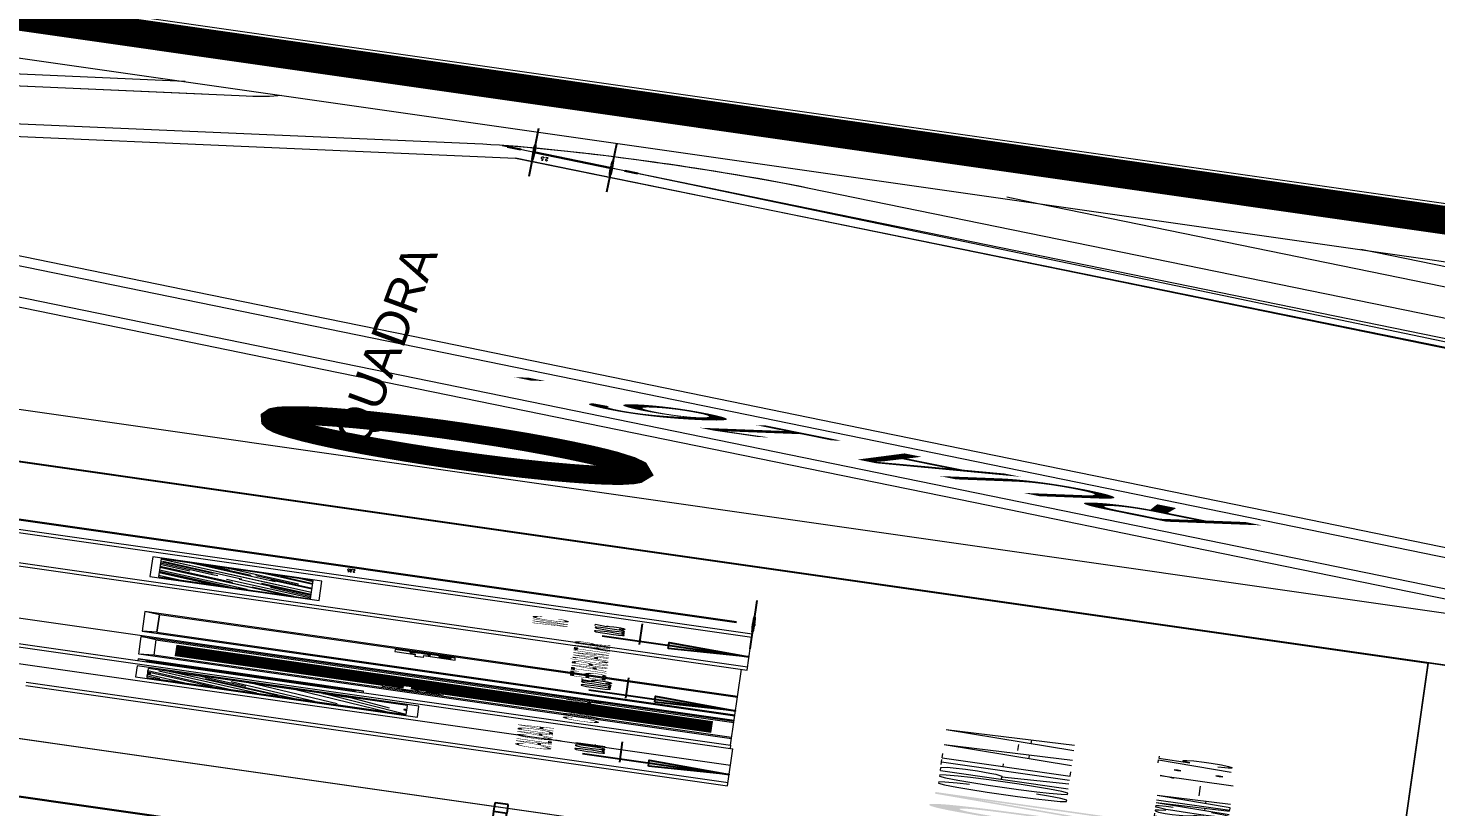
# Model space of a CAD drawing. Header units: millimetres. Extents: x -361192058 to 101130107379, y -14071650034 to 19218552450.
# Drawn here: x -135954.7 to -135661.1, y 40497.2 to 40659.7 of the extents above; entities that cross this region are included whole.
import ezdxf
from ezdxf.enums import TextEntityAlignment as Align

# ---------------------------------------------------------------- set-up
doc = ezdxf.new("R2010")
doc.units = ezdxf.units.MM
doc.header["$LTSCALE"] = 0.5
doc.linetypes.add('CONTINUO', pattern=[0])
for name, color, linetype in [('02', 2, 'Continuous'), ('Bra-Rua Calçadas', 1, 'Continuous'), ('Calçada', 1, 'Continuous'), ('DIVERSOS', 4, 'Continuous'), ('GR_PENA_FINA', 7, 'Continuous'), ('Lotes', 2, 'Continuous'), ('MOBIL-I', 251, 'Continuous'), ('Nomes de Ruas', 3, 'Continuous'), ('númeraçãoquadras', 4, 'Continuous'), ('PAGPISO', 8, 'Continuous'), ('parede', 2, 'Continuous'), ('PISO', 8, 'Continuous'), ('texto pequeno', 3, 'Continuous'), ('TUBULAÇÃO_ESGOTO', 6, 'Continuous'), ('TXT_0', 7, 'Continuous'), ('Área Verde Alameda etc.', 92, 'Continuous')]:
    doc.layers.add(name, color=color, linetype=linetype)
for name, color, linetype, lineweight in [('E-TXT-G', 3, 'Continuous', 30), ('E-TXT-W', 7, 'Continuous', 15), ('E-TXT-Y', 2, 'Continuous', 40)]:
    doc.layers.add(name, color=color, linetype=linetype, lineweight=lineweight)
doc.styles.add('ARIAL', font='arial.ttf', dxfattribs={"height": 0.25})
doc.styles.add('REG140', font='romans.shx', dxfattribs={"width": 0.8, "height": 0.35})
doc.styles.add('REG80', font='romans.shx', dxfattribs={"width": 0.8, "height": 0.1})
doc.styles.add('SANSSERIF', font='sas_____.pfb', dxfattribs={"height": 1})
doc.styles.add('SANSSERIF2', font='sanssb__.ttf', dxfattribs={"width": 0.8})
doc.styles.get("Standard").update_dxf_attribs({"font": 'txt.shx', "height": 0.12})
doc.styles.add('STYLE1', font='sanss___.ttf')
doc.dimstyles.new('ESCALA50', dxfattribs={"dimtxt": 0.1, "dimasz": 0.06, "dimexe": 0.18, "dimexo": 0.06, "dimgap": 0.1, "dimtad": 1, "dimzin": 4, "dimdsep": 46, "dimtxsty": 'Standard', "dimblk1": 'BOLA', "dimblk2": 'BOLA', "dimsah": 1, "dimcen": -0.06, "dimse1": 1, "dimse2": 1, "dimclrd": 7, "dimclrt": 3, "dimadec": 0, "dimazin": 0, "dimtfac": 1, "dimtix": 1, "dimtmove": 0, "dimatfit": 3, "dimldrblk": 'BOLA', "dimfxl": 0, "dimtolj": 1, "dimtzin": 4, "dimarcsym": 0})

# ---------------------------------------------------------------- blocks, each defined once
blk = doc.blocks.new('ADC_MCOZ_03')
for p, q in [((-0.2944169834700006, -0.6600000000000019), (-0.2944169834700006, -0.6800000000000015)), ((0.2944169834700006, -0.6600000000000001), (0.2944169834700006, -0.6799999999999997))]:
    blk.add_line(p, q)
for points in [[(-0.2625000000000011, -0.05000000000000071), (-0.2524999999999995, 0), (0.2524999999999995, 1.77635683940025e-15), (0.2624999999999993, -0.04999999999999893)], [(-0.2523019609728152, -0.05000000000000071), (-0.2443019609728143, -0.01000000000000156), (0.2443019609728143, -0.009999999999996234), (0.2523019609728134, -0.05000000000000071)]]:
    blk.add_lwpolyline(points)
for points in [[(0.2983578643762694, -0.05000000000000071, -0.4142135623730951), (0.3125, -0.06414213562373128), (0.3125, -0.6600000000000001), (-0.3125, -0.6600000000000019), (-0.3125, -0.06414213562373128, -0.4142135623730961), (-0.2983578643762694, -0.05000000000000071)], [(-0.3125, -0.6800000000000015), (-0.3125, -0.6958578643762721, 0.4142135623730951), (-0.2983578643762694, -0.7100000000000026), (0.2983578643762694, -0.7099999999999991, 0.4142135623730949), (0.3125, -0.6958578643762685), (0.3125, -0.6799999999999997)]]:
    blk.add_lwpolyline(points, format="xyb", close=True)
blk = doc.blocks.new('Adc_nivelelev')
blk.add_hatch(color=256).paths.add_polyline_path([(8.881784197001252e-16, 8.881784197001252e-16), (0.1306738436728221, 0.2714849805483146), (0, 0.2714849805483146)])
for p, q in [((0, 0.4954876951353437), (0, 0)), ((-0.1375514394167414, 0.3683365093570679), (0.7599715777190035, 0.3683365093570679))]:
    blk.add_line(p, q)
blk.add_lwpolyline([(-0.1306738641778189, 0.2714849805483146), (0.1306738436728221, 0.2714849805483146), (0, 0)], close=True)
at = {"flags": 8}
blk.add_attdef('NIVEL', (0.1105664777116786, 0.4235051468501965), '', height=0.1, dxfattribs=at)
blk = doc.blocks.new('BOLA')
for p, q in [((0, -1.43528948173695), (0, 1.435289481736959)), ((-1.435289481736952, 0), (1.435289481736952, 0))]:
    blk.add_line(p, q)
blk.add_circle((0, 3.552713678800501e-15), 0.452092417603822)
blk = doc.blocks.new('*D778')
at = {"layer": 'Defpoints', "color": 0, "transparency": 16777216}
for p in [(3914.988004322666, 2444.18795909239), (3914.98800432267, 2441.18795909239), (3915.705610886354, 2441.18795909239)]:
    blk.add_point(p, dxfattribs=at)
at = {"layer": 'DIVERSOS', "color": 7, "lineweight": -2, "transparency": 16777216}
blk.add_line((3915.705610886354, 2444.12795909239), (3915.705610886354, 2441.24795909239), dxfattribs=at)
at = {"layer": 'DIVERSOS', "color": 7, "lineweight": -2, "transparency": 16777216, "xscale": 0.06, "yscale": 0.06, "zscale": 0.06}
for p, rotation in [((3915.705610886354, 2444.18795909239), 90), ((3915.705610886354, 2441.18795909239), 270)]:
    blk.add_blockref('BOLA', p, dxfattribs=dict(at, rotation=rotation))
at = {"layer": 'DIVERSOS', "color": 3, "lineweight": 18, "transparency": 16777216, "insert": (3915.545610886354, 2442.68795909239), "char_height": 0.12, "attachment_point": 5, "rotation": 90}
blk.add_mtext('\\A1;3.00', dxfattribs=at)
blk = doc.blocks.new('*D810')
at = {"layer": 'Defpoints', "color": 0, "transparency": 16777216}
for p in [(3927.6209156753, 2442.677257196187), (3928.216497814329, 2442.677257196187), (3927.620915675299, 2439.827257196187)]:
    blk.add_point(p, dxfattribs=at)
at = {"layer": 'DIVERSOS', "color": 7, "lineweight": -2, "transparency": 16777216}
blk.add_line((3928.216497814329, 2439.887257196187), (3928.216497814329, 2442.617257196187), dxfattribs=at)
at = {"layer": 'DIVERSOS', "color": 7, "lineweight": -2, "transparency": 16777216, "xscale": 0.06, "yscale": 0.06, "zscale": 0.06}
for p, rotation in [((3928.216497814329, 2442.677257196187), 90), ((3928.216497814329, 2439.827257196187), 270)]:
    blk.add_blockref('BOLA', p, dxfattribs=dict(at, rotation=rotation))
at = {"layer": 'DIVERSOS', "color": 3, "lineweight": 18, "transparency": 16777216, "insert": (3928.056497814329, 2441.252257196188), "char_height": 0.12, "attachment_point": 5, "rotation": 90}
blk.add_mtext('\\A1;2.85', dxfattribs=at)
blk = doc.blocks.new('IND_DES')
at = {"layer": 'E-TXT-W'}
blk.add_line((0.02691874245280701, -0.2427656959243834), (0.1983660587259664, -0.2427656959243834), dxfattribs=at)
at = {"layer": 'E-TXT-G', "style": 'REG80', "width": 0.8}
for s, p in [('ESCALA', (-0.4462717795387974, -0.2864363435289476)), ('1', (0.2425575839921805, -0.2864363435289476)), (':', (0.3987914186079706, -0.2706450809588361))]:
    blk.add_text(s, height=0.1, dxfattribs=at).set_placement(p)
blk.add_attdef('ESCALA', (0.4897224567261773, -0.2812346871019269), '', height=0.1, dxfattribs=at)
at = {"layer": 'E-TXT-W', "style": 'SANSSERIF2', "width": 0.6}
blk.add_attdef('00', text='', height=0.4, dxfattribs=at).set_placement((-0.7082919628174977, -0.2880972761437874), align=Align.CENTER)
at = {"layer": 'E-TXT-Y', "style": 'REG140', "width": 0.8}
for tag, p in [('PROJETO', (-0.456320197291042, 0.1829284647775342)), ('DESENHO', (-0.4582074107559393, -0.06583962129464105))]:
    blk.add_attdef(tag, p, '', height=0.175, dxfattribs=at)
blk = doc.blocks.new('NUM_quadra')
at = {"color": 6, "const_width": 0.02}
blk.add_lwpolyline([(-0.0133520432061038, 0.1995538096409646), (-0.03396137207856104, 0.197095472313652), (-0.0578817124285985, 0.1914411329007772), (-0.07790545024554181, 0.1842029880920486), (-0.0980839678893761, 0.1742972611462264), (-0.1207629871017981, 0.1594249069193736), (-0.1377379490426744, 0.1450112319564166), (-0.1520556984439002, 0.1299194541657934), (-0.1625180437624446, 0.1165670856272393), (-0.1764344977441241, 0.09418528550563855), (-0.1852438537613963, 0.07539704665055813), (-0.1940684209960429, 0.04834716095183544), (-0.1985176143253418, 0.02430548914494118), (-0.2, 2.449293598294707e-17), (-0.1977479207858246, -0.02992924698156066), (-0.1921041628016216, -0.05564162681201971), (-0.1838936225002688, -0.07863291679524947), (-0.1712831141684111, -0.1032574200760946), (-0.1545538230998021, -0.126937448238237), (-0.1388948904680539, -0.143903472514972), (-0.1218702926523065, -0.1585800484576833), (-0.1045798103362554, -0.1704789232428245), (-0.08309400008057272, -0.1819213762882465), (-0.05305444697320133, -0.1928347107145593), (-0.03024527360995229, -0.1976998316242559), (-3.673940397442059e-17, -0.2), (0.03093315800827364, -0.1975933696651666), (0.06772550614199915, -0.1881841008635162), (0.1069104891608479, -0.1690270608730692), (0.1240420910364873, -0.1568870920480579), (0.1407237443089076, -0.1421155437933556), (0.1613804970022024, -0.118136934052489), (0.1736687274357323, -0.09919260612995974), (0.1869657857282061, -0.0710196801389201), (0.1962420223455323, -0.03858845249210724), (0.2, 0), (0.1989460999390915, 0.02050486086334195), (0.1943382022861565, 0.04725106487884616), (0.1870936531840374, 0.07068214016462095), (0.1741307933804454, 0.09837919900414235), (0.1635485483198982, 0.1151167769808291), (0.147166134549038, 0.1354331157505226), (0.1285083774114599, 0.1532501123493023), (0.1062576314788641, 0.1694382358043837), (0.07819320380287934, 0.1840810225934259), (0.05327206202334694, 0.1927747063485785), (0.02666753040880443, 0.1982141337591634), (1.224646799147353e-17, 0.2)], close=True, dxfattribs=at)
blk.add_circle((0, 0), 0.2)
at = {"color": 3, "insert": (-0.1114319926046001, 0.1285282569724242), "char_height": 0.038, "width": 0.2663, "attachment_point": 1, "style": 'STYLE1'}
blk.add_mtext('\\fArial|b0|i0|c0|p34;QUADRA', dxfattribs=at)
at = {"color": 3, "style": 'STYLE1'}
blk.add_attdef('00', text='', height=0.13, dxfattribs=at).set_placement((-2.886579864025407e-15, -0.1334628551621867), align=Align.CENTER)
blk = doc.blocks.new('*D1214')
at = {"layer": '02', "color": 7, "lineweight": -2, "transparency": 16777216}
for p, q in [((3948.169836871401, 2440.873065998457), (3948.206699290526, 2440.92040691159)), ((3947.916935172367, 2440.548274580819), (3948.132974452276, 2440.825725085324)), ((3947.880072753242, 2440.500933667685), (3947.843210334118, 2440.453592754553))]:
    blk.add_line(p, q, dxfattribs=at)
at = {"layer": 'Defpoints', "color": 0, "transparency": 16777216}
for p in [(3947.966504148916, 2440.955348653782, -12.96344213336095), (3948.132974452276, 2440.825725085324), (3947.750464869006, 2440.677898149276, -12.96344213336095)]:
    blk.add_point(p, dxfattribs=at)
at = {"layer": '02', "color": 7, "lineweight": -2, "transparency": 16777216, "xscale": 0.06, "yscale": 0.06, "zscale": 0.06}
for p, rotation in [((3948.132974452276, 2440.825725085324), 232.0935771782544), ((3947.916935172367, 2440.548274580819), 52.09357717825442)]:
    blk.add_blockref('BOLA', p, dxfattribs=dict(at, rotation=rotation))
at = {"layer": '02', "color": 3, "lineweight": 18, "transparency": 16777216, "insert": (3947.898712377301, 2440.785299617405), "char_height": 0.12, "attachment_point": 5, "rotation": 52.09357717825441}
blk.add_mtext('\\A1;2.5', dxfattribs=at)
blk = doc.blocks.new('APROVADO QUADRA 21.2 MBVII')
at = {"layer": '02', "lineweight": 18}
h = blk.add_hatch(color=8, dxfattribs=at)
h.paths.add_polyline_path([(3922.131308752848, 2441.909757196187), (3922.10866684524, 2441.909757196187, 1)], flags=17)
edge = h.paths.add_edge_path(flags=17)
edge.add_arc((3922.119987799044, 2441.909757196187), 0.01132095380405568, 180, 360)
h = blk.add_hatch(color=8, dxfattribs=at)
h.paths.add_polyline_path([(3922.108752649167, 2440.98983184293), (3922.131394556775, 2440.98983184293, 1)], flags=17)
edge = h.paths.add_edge_path(flags=17)
edge.add_arc((3922.120073602971, 2440.98983184293), 0.01132095380405568, 360, 540)
at = {"layer": 'PISO', "lineweight": 18}
h = blk.add_hatch(dxfattribs=at)
h.set_pattern_fill('LINE', color=256, scale=0.014, style=0)
h.set_pattern_definition([(0, (2458.036509753836, 1119.562778938376), (0, 0.04445), [])])
h.paths.add_polyline_path([(3923.0709156753, 2439.922257196188), (3923.5709156753, 2439.922257196187), (3923.570915675299, 2441.822257196188), (3923.070915675299, 2441.822257196188), (3923.0709156753, 2441.086137167233), (3923.106090963543, 2441.086137167233), (3923.106090963543, 2441.013628371304), (3923.196756751732, 2441.013628371304), (3923.196756751732, 2440.984482333587), (3923.106090963543, 2440.984482333586), (3923.106090963543, 2440.872257196187), (3923.070915675299, 2440.872257196187)])
at = {"layer": '02', "color": 2, "lineweight": 18}
for p, q in [((3942.643578299662, 2444.86250645778, -12.96344213336095), (3947.748667585162, 2440.887383705422, -12.96344213336095)), ((3947.748667585162, 2440.887383705422, -12.96344213336095), (3939.079389714471, 2429.506460248256)), ((3942.131646304038, 2433.673670583813, -12.96344213336095), (3947.748667585161, 2440.887383705422, -12.96344213336095))]:
    blk.add_line(p, q, dxfattribs=at)
at = {"layer": '02', "color": 8, "lineweight": 18}
for p, q in [((3921.7209156753, 2444.777257196188), (3921.7209156753, 2439.837257196187)), ((3922.369987799044, 2441.949757196187), (3921.869987799044, 2441.949757196187)), ((3921.869987799044, 2441.949757196187), (3921.869987799044, 2440.949757196187)), ((3922.369987799044, 2440.949757196187), (3922.369987799044, 2441.949757196187)), ((3922.329987799044, 2441.909757196187), (3921.909987799044, 2441.909757196187)), ((3921.909987799044, 2441.909757196187), (3921.909987799043, 2440.989757196187)), ((3922.063864650107, 2441.909757196187), (3921.909987799044, 2441.764985918795)), ((3921.909987799044, 2441.677599465286), (3922.162853782527, 2441.909757196187)), ((3922.237445997886, 2441.909757196187), (3921.909987799044, 2441.607394203732)), ((3921.929066678102, 2441.864116793162), (3921.974943178651, 2441.909757196187)), ((3921.974943178651, 2441.909757196187), (3922.063864650107, 2441.909757196187)), ((3922.162853782527, 2441.909757196187), (3922.237445997886, 2441.909757196187)), ((3922.329987799044, 2440.989757196187), (3922.329987799044, 2441.909757196187)), ((3921.909987799043, 2441.519995309099), (3922.276172171041, 2441.871009175743)), ((3921.930639750128, 2441.443843190374), (3922.329987799044, 2441.834967240121)), ((3922.329987799044, 2441.834967240121), (3922.329987799044, 2441.728943983173)), ((3921.909987799044, 2441.764985918795), (3921.909987799044, 2441.677599465286)), ((3922.329987799044, 2441.728943983173), (3922.155789259064, 2441.561324722334)), ((3922.247570861473, 2441.70602743315), (3921.909987799044, 2441.386526933067)), ((3921.909987799044, 2441.31489094228), (3922.253319724696, 2441.614323909684)), ((3921.909987799044, 2441.607394203732), (3921.909987799043, 2441.519995309099)), ((3921.956295124812, 2441.235765394967), (3922.329987799044, 2441.551035912958)), ((3922.329987799044, 2441.551035912958), (3922.329987799044, 2441.386066611487)), ((3921.909987799044, 2441.386526933067), (3921.909987799044, 2441.31489094228)), ((3922.329987799044, 2441.386066611487), (3921.909987799043, 2441.056140449671)), ((3921.909987799043, 2440.989757196187), (3922.329987799044, 2441.290755162124)), ((3922.329987799044, 2441.290755162124), (3922.329987799044, 2441.191773581242)), ((3922.329987799044, 2441.191773581242), (3922.106766614459, 2441.052470318152)), ((3921.909987799043, 2441.056140449671), (3921.909987799043, 2440.989757196187)), ((3921.909987799044, 2440.989757196187), (3922.329987799043, 2440.989757196187)), ((3921.869987799044, 2440.949757196187), (3922.369987799044, 2440.949757196187))]:
    blk.add_line(p, q, dxfattribs=at)
at = {"layer": '02', "color": 7, "lineweight": 18}
blk.add_line((3942.287934068536, 2433.76934634485, -25.92760011357427), (3947.916935172368, 2440.548274580819), dxfattribs=at)
at = {"layer": '02', "lineweight": 18}
for points in [[(3890.495031361459, 2402.835061513176), (3951.695031361459, 2402.835061513176), (3951.695031361459, 2447.385061513176), (3890.495031361459, 2447.385061513176)], [(3918.319162526765, 2446.663252413573), (3904.480583751472, 2446.663252413573), (3904.480583751472, 2412.846388012762), (3918.319162526765, 2412.846388012762)], [(3918.319162526765, 2446.635061513176), (3930.836687615971, 2446.635061513176), (3930.836687615971, 2437.462682225809), (3918.319162526765, 2437.462682225809)], [(3950.945031361459, 2446.635061513176), (3930.860892071287, 2446.635061513176), (3930.860892071287, 2426.763765682708), (3950.945031361459, 2426.763765682708)], [(3918.319162526765, 2437.462682225809), (3930.839235453532, 2437.462682225809), (3930.839235453532, 2429.010110594749), (3918.319162526765, 2429.010110594749)]]:
    blk.add_lwpolyline(points, close=True, dxfattribs=at)
at = {"layer": '02', "lineweight": 18, "const_width": 0.1}
blk.add_lwpolyline([(3891.245031361459, 2403.585061513176), (3950.945031361459, 2403.585061513176), (3950.945031361459, 2446.635061513176), (3891.245031361459, 2446.635061513176)], close=True, dxfattribs=at)
at = {"layer": '02', "color": 8, "lineweight": 18}
for centre, start, end in [((3922.119987799044, 2441.909757196187), 180, 0), ((3922.120073602971, 2440.98983184293), 0, 180)]:
    blk.add_arc(centre, 0.01132095380405568, start, end, dxfattribs=at)
at = {"layer": 'Bra-Rua Calçadas', "lineweight": 18, "elevation": -12.96344213336095}
for points in [[(3949.0792211842, 2439.047541888585), (3941.834389174891, 2429.743968567897)], [(3942.734855924801, 2429.743219861553), (3949.079117885515, 2437.902693756046)]]:
    blk.add_lwpolyline(points, dxfattribs=at)
at = {"layer": 'Calçada', "lineweight": 18}
for p, q in [((3933.189164785019, 2436.04026064843, -12.96344213336095), (3940.731910380799, 2445.727103575659, -12.96344213336095)), ((3933.189164785019, 2436.040260647988, -12.96344213336095), (3940.73191038093, 2445.727103575659, -12.96344213336095)), ((3941.619751995632, 2445.03577787934, -12.96344213336095), (3933.189164785019, 2434.208715895614, -12.96344213336095)), ((3941.619751995763, 2445.03577787934, -12.96344213336095), (3933.189164785019, 2434.208715895174, -12.96344213336095)), ((3940.412223435308, 2429.757445282555, -12.96344213336095), (3948.278564107693, 2439.850835157991, -12.96344213336095)), ((3940.412223435308, 2429.757445282555, -12.96344213336095), (3948.278564107693, 2439.850835157991, -12.96344213336095)), ((3949.166405722262, 2439.159509462457, -12.96344213336095), (3949.0792211842, 2439.047541888418, -12.96344213336095))]:
    blk.add_line(p, q, dxfattribs=at)
at = {"layer": 'Calçada', "lineweight": 18, "elevation": -12.96344213336095}
for points in [[(3933.189164785019, 2436.04026064843), (3940.731910380799, 2445.727103575659, 0.04680619782961809), (3940.873176652178, 2445.948969199444, 0.002658577297471982)], [(3933.189164785019, 2436.040260647988), (3940.73191038093, 2445.727103575659, 0.04680619783102501), (3940.873176652308, 2445.948969199444, 0.002658577296096411)], [(3943.57100362082, 2445.964692033252), (3948.787936579856, 2441.878660175897, 0.09763386383867281), (3949.079463373044, 2441.731694623505, 0.09763386383867281)], [(3940.412223435308, 2429.757445282555), (3948.278564107693, 2439.850835157991, 0.4142135623729706), (3948.131177168431, 2441.035210641469), (3942.804127478914, 2445.183164818076, 0.414213562373235), (3941.619751995632, 2445.03577787934), (3933.189164785019, 2434.208715895614)], [(3940.412223435308, 2429.757445282555), (3948.278564107693, 2439.850835157991, 0.4142135623729706), (3948.131177168431, 2441.035210641469), (3942.804127478914, 2445.183164818076, 0.414213562373235), (3941.619751995763, 2445.03577787934), (3933.189164785019, 2434.208715895174)]]:
    blk.add_lwpolyline(points, format="xyb", dxfattribs=at)
for points in [[(3943.571003620814, 2445.964692033252), (3948.621466277112, 2442.008283743826)], [(3949.0792211842, 2439.047541888419), (3941.834389174866, 2429.743968567897)], [(3949.0792211842, 2439.047541888418), (3941.834389174915, 2429.743968567897)]]:
    blk.add_lwpolyline(points, dxfattribs=at)
at = {"layer": 'DIVERSOS', "lineweight": 18}
for p, q in [((3923.7709156753, 2442.677257196187), (3923.7709156753, 2439.847257196187)), ((3923.968415675299, 2441.949757196187), (3923.9684156753, 2439.847257196187)), ((3924.8734156753, 2441.949757196187), (3923.9684156753, 2441.949757196187)), ((3924.0209156753, 2441.897257196188), (3923.9684156753, 2441.949757196187)), ((3924.8209156753, 2441.897257196188), (3924.8734156753, 2441.949757196187)), ((3924.8734156753, 2439.847257196187), (3924.8734156753, 2441.949757196187)), ((3924.0209156753, 2441.897257196188), (3924.0209156753, 2439.847257196187)), ((3924.0209156753, 2441.897257196188), (3924.8209156753, 2441.897257196188)), ((3924.8209156753, 2441.897257196188), (3924.0209156753, 2441.897257196188)), ((3924.8209156753, 2439.847257196187), (3924.8209156753, 2441.897257196188)), ((3924.695395600371, 2440.988628371304), (3924.595074598867, 2440.988628371304)), ((3924.595074598867, 2440.959482333586), (3924.595074598867, 2440.988628371304)), ((3924.69326467737, 2440.959482333586), (3924.595074598867, 2440.959482333586))]:
    blk.add_line(p, q, dxfattribs=at)
blk.add_lwpolyline([(3924.685740387056, 2440.959482333586), (3924.685740387056, 2440.847257196187), (3924.771718836211, 2440.847257196187), (3924.771718836211, 2441.061137167232), (3924.685740387056, 2441.061137167232), (3924.685740387056, 2440.988628371304)], dxfattribs=at)
blk.add_lwpolyline([(3924.719455447599, 2440.861483796979), (3924.73858379056, 2440.861483796979), (3924.73858379056, 2440.905178185485), (3924.719455447599, 2440.905178185485)], close=True, dxfattribs=at)
blk.add_arc((3924.72809923547, 2440.971586428697), 0.03687757525248931, 199.1609982278381, 152.4758721111968, dxfattribs=at)
at = {"layer": 'GR_PENA_FINA', "lineweight": 18}
blk.add_lwpolyline([(3933.189164785019, 2445.731969766325), (3949.07982474079, 2445.736694221705), (3949.078362615502, 2429.53211798027), (3933.189164785019, 2429.503002749845)], close=True, dxfattribs=at)
at = {"layer": 'Lotes', "lineweight": 18}
for p, q in [((3949.072069339988, 2442.073665038056, -12.96344213336095), (3944.099849172238, 2445.964692033252, -12.96344213336095)), ((3941.853994644055, 2444.764248497932, -12.96344213336095), (3939.607186131933, 2441.87876324958, -12.96344213336095))]:
    blk.add_line(p, q, dxfattribs=at)
at = {"layer": 'Lotes', "linetype": 'CONTINUO', "lineweight": 18}
for p, q in [((3937.559533523281, 2442.225306093555, -12.96344213336095), (3938.164443507691, 2443.002167506361, -12.96344213336095)), ((3936.954623539395, 2441.448444680487, -12.96344213336095), (3937.559533523281, 2442.225306093555, -12.96344213336095)), ((3939.607186131933, 2441.87876324958, -12.96344213336095), (3939.002276147653, 2441.101901836774, -12.96344213336095)), ((3936.349713554852, 2440.671583267942, -12.96344213336095), (3936.954623539395, 2441.448444680487, -12.96344213336095)), ((3939.002276147653, 2441.101901836774, -12.96344213336095), (3937.792456179356, 2439.548179011161, -12.96344213336095)), ((3935.744803570836, 2439.894721854612, -12.96344213336095), (3936.349713554852, 2440.671583267942, -12.96344213336095)), ((3935.139893586752, 2439.117860441544, -12.96344213336095), (3935.744803570836, 2439.894721854612, -12.96344213336095)), ((3937.792456179356, 2439.548179011161, -12.96344213336095), (3937.187546195077, 2438.771317598617, -12.96344213336095)), ((3934.534983602734, 2438.340999028476, -12.96344213336095), (3935.139893586752, 2439.117860441544, -12.96344213336095)), ((3937.187546195077, 2438.771317598617, -12.96344213336095), (3936.582636211125, 2437.994456184763, -12.96344213336095)), ((3933.930073618455, 2437.56413761567, -12.96344213336095), (3934.534983602734, 2438.340999028476, -12.96344213336095)), ((3936.582636211125, 2437.994456184763, -12.96344213336095), (3935.97772622691, 2437.217594771695, -12.96344213336095)), ((3933.32516363424, 2436.787276202077, -12.96344213336095), (3933.930073618455, 2437.56413761567, -12.96344213336095))]:
    blk.add_line(p, q, dxfattribs=at)
at = {"layer": 'PAGPISO', "lineweight": 18}
for p, q in [((3926.5259156753, 2441.850135545441), (3926.595537326047, 2441.919757196188)), ((3926.5259156753, 2441.661550166898), (3926.784122704589, 2441.919757196188)), ((3926.5259156753, 2441.857678960583), (3926.587993910905, 2441.919757196188)), ((3926.5259156753, 2441.73132675696), (3926.714346114528, 2441.919757196188)), ((3926.5259156753, 2441.604974553336), (3926.840698318151, 2441.919757196188)), ((3926.527208585495, 2441.691130883874), (3926.755834897808, 2441.919757196188)), ((3926.528151512387, 2441.4808581868), (3926.967050521775, 2441.919757196188)), ((3926.746910551497, 2441.660014296415), (3926.974005807469, 2441.887109552387)), ((3926.974005807469, 2441.732469541982), (3927.161293461674, 2441.919757196188)), ((3926.974005807469, 2441.887109552387), (3927.006653451269, 2441.919757196188)), ((3926.974005807468, 2441.547655871011), (3927.346107132645, 2441.919757196188)), ((3926.974005807469, 2441.636290998926), (3927.249490585312, 2441.911775776769)), ((3926.974005807469, 2441.54388416344), (3927.313609614016, 2441.883487969987)), ((3926.987356909138, 2441.813711379928), (3927.093402725398, 2441.919757196188)), ((3927.031674473094, 2441.731676740261), (3927.219754929022, 2441.919757196188)), ((3926.5259156753, 2441.472964788356), (3926.879863243369, 2441.826912356425)), ((3927.063733987447, 2441.511031847366), (3927.3659156753, 2441.813213535219)), ((3927.186314483501, 2441.597781121496), (3927.3659156753, 2441.777382313296)), ((3926.955297394786, 2441.713761129299), (3926.974005807469, 2441.732469541982)), ((3927.294751076162, 2441.676044053591), (3927.3659156753, 2441.747208652729)), ((3926.553402725398, 2441.379757196188), (3926.855347144157, 2441.681701614947)), ((3927.108051551405, 2441.4289972077), (3927.3659156753, 2441.686861331596)), ((3926.679754929022, 2441.379757196188), (3926.937381783823, 2441.63738405099)), ((3926.966612517499, 2441.628897708956), (3926.974005807469, 2441.636290998926)), ((3926.5259156753, 2441.439019420218), (3926.676191034543, 2441.589294779462)), ((3926.998464218759, 2441.379757196188), (3927.200458386891, 2441.58175136432)), ((3926.717472004731, 2441.379757196188), (3926.895893000545, 2441.558178192003)), ((3926.806107132646, 2441.379757196188), (3926.974005807468, 2441.547655871011)), ((3926.842146167661, 2441.412024523632), (3926.974005807469, 2441.54388416344)), ((3927.185163743516, 2441.379757196188), (3927.3659156753, 2441.560509127972)), ((3927.187049597302, 2441.379757196188), (3927.3659156753, 2441.558623274186)), ((3926.621293461674, 2441.379757196188), (3926.766712016243, 2441.525175750757)), ((3926.974005807469, 2441.385472445464), (3927.115594966547, 2441.527061604543)), ((3927.219109111654, 2441.379757196188), (3927.335296932549, 2441.495945017084)), ((3927.311515947139, 2441.379757196188), (3927.3659156753, 2441.434156924349)), ((3926.968290558192, 2441.379757196188), (3926.974005807469, 2441.385472445464))]:
    blk.add_line(p, q, dxfattribs=at)
at = {"layer": 'parede', "lineweight": 18}
for p, q in [((3922.470915675299, 2444.827257196187), (3922.4709156753, 2439.837257196187)), ((3927.7709156753, 2439.827257196187), (3927.7709156753, 2444.827257196187)), ((3922.620915675299, 2442.677257196187), (3922.620915675299, 2439.847257196187)), ((3926.120915675299, 2442.677257196187), (3926.120915675299, 2439.827257196188)), ((3926.270915675299, 2442.677257196187), (3926.2709156753, 2439.827257196188)), ((3927.620915675299, 2439.827257196187), (3927.620915675299, 2442.677257196187)), ((3920.7709156753, 2442.327257196187), (3920.7709156753, 2439.837257196187)), ((3920.9209156753, 2442.327257196187), (3920.9209156753, 2439.837257196187)), ((3922.620915675299, 2439.847257196187), (3922.4709156753, 2439.847257196187)), ((3922.620915675299, 2439.847257196187), (3926.120915675299, 2439.847257196187)), ((3920.7709156753, 2439.837257196187), (3922.4709156753, 2439.837257196187)), ((3926.120915675299, 2439.827257196188), (3927.7709156753, 2439.827257196187))]:
    blk.add_line(p, q, dxfattribs=at)
at = {"layer": 'PISO', "lineweight": 18}
for p, q in [((3922.695915675299, 2441.949757196187), (3922.620915675299, 2441.949757196187)), ((3922.695915675299, 2441.949757196187), (3922.695915675299, 2441.149757196187)), ((3922.918415675299, 2439.847257196187), (3922.918415675299, 2441.949757196187)), ((3922.918415675299, 2441.949757196187), (3923.723415675299, 2441.949757196187)), ((3922.970915675299, 2441.897257196188), (3922.918415675299, 2441.949757196187)), ((3923.6709156753, 2441.897257196188), (3923.723415675299, 2441.949757196187)), ((3923.723415675299, 2441.949757196187), (3923.723415675299, 2439.847257196187)), ((3922.620928303988, 2441.907002999796), (3922.63368250038, 2441.919757196188)), ((3922.620937214018, 2441.876838249259), (3922.663856160947, 2441.919757196188)), ((3922.620946680926, 2441.844788201814), (3922.665915675299, 2441.889757196188)), ((3922.970915675299, 2439.847257196187), (3922.9709156753, 2441.897257196188)), ((3923.6709156753, 2441.897257196188), (3922.970915675299, 2441.897257196188)), ((3923.6709156753, 2441.897257196188), (3923.6709156753, 2439.847257196187)), ((3922.620965614742, 2441.780688106926), (3922.665915675299, 2441.825638167484)), ((3923.070915675299, 2441.086137167233), (3923.070915675299, 2441.822257196188)), ((3923.570915675299, 2441.822257196188), (3923.070915675299, 2441.822257196188)), ((3923.570915675299, 2441.822257196188), (3923.5709156753, 2439.922257196187)), ((3922.62100236862, 2441.656258510966), (3922.665915675299, 2441.701171817645)), ((3922.621002925497, 2441.654373214058), (3922.665915675299, 2441.69928596386)), ((3922.621011278651, 2441.62609376043), (3922.649439975298, 2441.654522457077)), ((3922.621040236252, 2441.52805832119), (3922.665915675299, 2441.572933760237)), ((3922.621058056314, 2441.467728820117), (3922.665915675299, 2441.512586439103)), ((3922.621077547007, 2441.401743428321), (3922.665915675299, 2441.446581556614)), ((3922.621085343284, 2441.375349271601), (3922.665915675299, 2441.420179603617)), ((3922.621113744008, 2441.279199129269), (3922.665915675299, 2441.32400106056)), ((3922.621114857762, 2441.275428535452), (3922.665915675299, 2441.32022935299)), ((3922.65179572212, 2441.179757196188), (3922.665915675299, 2441.193877149367)), ((3922.665915675299, 2441.179757196188), (3922.621143117057, 2441.179757196188)), ((3922.621152168516, 2441.149113642584), (3922.621795722121, 2441.149757196187)), ((3923.096435750228, 2441.013628371304), (3923.196756751732, 2441.013628371304)), ((3923.098566673229, 2440.984482333587), (3923.196756751732, 2440.984482333587)), ((3923.196756751732, 2440.984482333587), (3923.196756751732, 2441.013628371304)), ((3923.070915675299, 2439.922257196188), (3923.070915675299, 2440.872257196187)), ((3923.070915675299, 2439.922257196187), (3923.5709156753, 2439.922257196187))]:
    blk.add_line(p, q, dxfattribs=at)
for points in [[(3922.621151978424, 2441.149757196187), (3922.695915675299, 2441.149757196187), (3922.695915675299, 2441.949757196187), (3922.620915675299, 2441.949757196187)], [(3922.620924536666, 2441.919757196188), (3922.665915675299, 2441.919757196188), (3922.665915675299, 2441.179757196188), (3922.621143117057, 2441.179757196188)], [(3923.106090963543, 2440.984482333587), (3923.106090963543, 2440.872257196187), (3923.020112514388, 2440.872257196187), (3923.020112514388, 2441.086137167233), (3923.106090963543, 2441.086137167233), (3923.106090963543, 2441.013628371304)]]:
    blk.add_lwpolyline(points, dxfattribs=at)
blk.add_lwpolyline([(3923.072375903, 2440.88648379698), (3923.053247560039, 2440.88648379698), (3923.053247560039, 2440.930178185485), (3923.072375903, 2440.930178185485)], close=True, dxfattribs=at)
blk.add_arc((3923.063732115129, 2440.996586428697), 0.03687757525248931, 27.52412788878093, 340.839001772162, dxfattribs=at)
at = {"layer": 'TUBULAÇÃO_ESGOTO', "lineweight": 18}
for points in [[(3926.495915675299, 2441.349757196188), (3927.3959156753, 2441.349757196188), (3927.3959156753, 2441.949757196188), (3926.495915675299, 2441.949757196188)], [(3926.5259156753, 2441.379757196188), (3927.3659156753, 2441.379757196188), (3927.3659156753, 2441.919757196188), (3926.5259156753, 2441.919757196188)]]:
    blk.add_lwpolyline(points, close=True, dxfattribs=at)
at = {"layer": 'Área Verde Alameda etc.', "lineweight": 18, "elevation": -12.96344213336095}
blk.add_lwpolyline([(3940.401503593031, 2429.740973742404), (3948.278564107562, 2439.850835157991, 0.3659773819232131), (3948.23490534469, 2440.939481447033), (3948.026118090226, 2440.671344424332), (3939.504610124112, 2429.737978917028)], format="xyb", dxfattribs=at)
for points in [[(3949.0792211842, 2439.047541888585), (3941.834389174891, 2429.743968567897)], [(3942.734855924801, 2429.743219861553), (3949.079117885515, 2437.902693756046)]]:
    blk.add_lwpolyline(points, dxfattribs=at)
at = {"lineweight": 18}
ref = blk.add_blockref('IND_DES', (3923.294297285668, 2438.822082262926), dxfattribs=dict(at, xscale=2.591993519999988, yscale=2.591993519999988, zscale=2.591993519999988))
ref.add_attrib('00', '04', dxfattribs={"layer": 'E-TXT-W', "height": 1.036797408, "style": 'SANSSERIF', "width": 0.6}).set_placement((3921.458409107777, 2438.075335990031), align=Align.CENTER)
ref.add_attrib('DESENHO', 'CORTE A-A', (3922.106626646172, 2438.65142639117), dxfattribs={"layer": 'E-TXT-Y', "height": 0.4535988659999999, "style": 'REG140', "width": 0.7999999999999999})
ref.add_attrib('ESCALA', '75', (3924.5636547201, 2438.093123776358), dxfattribs={"layer": 'E-TXT-G', "height": 0.2591993520000001, "style": 'REG80', "width": 0.8})
at = {"layer": 'MOBIL-I', "lineweight": 18, "rotation": 90}
blk.add_blockref('ADC_MCOZ_03', (3909.283137081834, 2440.614157254683), dxfattribs=at)
at = {"layer": 'númeraçãoquadras', "linetype": 'ByBlock', "lineweight": 18, "extrusion": (0.08441109911141861, -0.001452856403118582, 0.9964299551674841)}
ref = blk.add_blockref('NUM_quadra', (2508.297629399895, -3879.601627960483, 308.4751013956945), dxfattribs=dict(at, xscale=3.288998456163477, yscale=3.288998456163477, zscale=3.288998431060372, rotation=270.0385460285928))
ref.add_attrib('00', '20', dxfattribs={"layer": '0', "color": 3, "extrusion": (0.08441109911141861, -0.001452856403118582, 0.9964299551674841), "height": 0.4275697960377666, "rotation": 270.0385460325045, "style": 'STYLE1'}).set_placement((2507.858670613819, -3879.601923272394, 308.4751013956983), align=Align.CENTER)
at = {"layer": 'TXT_0', "lineweight": 18}
ref = blk.add_blockref('Adc_nivelelev', (3924.208493885203, 2439.847257196187), dxfattribs=dict(at, xscale=1.049999999999727, yscale=1.049999999999727, zscale=1.049999999999727))
ref.add_attrib('NIVEL', '0.05', (3924.3245886868, 2440.29193760038), dxfattribs={"height": 0.1049999999999727, "flags": 8})
ref = blk.add_blockref('Adc_nivelelev', (3921.285540028369, 2439.837257196187), dxfattribs=dict(at, xscale=1.049999999999727, yscale=1.049999999999727, zscale=1.049999999999727))
ref.add_attrib('NIVEL', '0.04', (3921.401634829966, 2440.28193760038), dxfattribs={"height": 0.1049999999999727, "flags": 8})
ref = blk.add_blockref('Adc_nivelelev', (3926.729694195285, 2439.827257196187), dxfattribs=dict(at, xscale=1.049999999999727, yscale=1.049999999999727, zscale=1.049999999999727))
ref.add_attrib('NIVEL', '0.03', (3926.845788996882, 2440.27193760038), dxfattribs={"height": 0.1049999999999727, "flags": 8})
at = {"color": 0, "lineweight": 13, "flags": 8}
for p in [(4700.724657799739, 2280.112525715252), (4699.57378630139, 2277.896413499706), (4702.354563138892, 2276.195041239209), (4703.672243349308, 2274.084986290777), (4699.84447394329, 2272.219426909525), (4703.048818763617, 2270.137026470893), (4703.087746051807, 2267.980265113006), (4700.652340375649, 2261.521648881858), (4700.700742594171, 2257.15925950577)]:
    blk.add_attdef('NIVEL', p, '', height=0.07500000000000001, dxfattribs=at)
for rotation, width, p in [(90, 0.7999999999988884, (4700.820527907887, 2275.752076380495)), (270, 0.5999999999989389, (4703.843667029373, 2274.902076380496)), (90, 0.7999999999988884, (4701.5574890138, 2268.502076380494)), (180, 0.5999999999989389, (4651.181659436375, 2236.193129894172))]:
    blk.add_attdef('$PORTA', text='', height=0.09000000000014552, rotation=rotation, dxfattribs=dict(at, width=width)).set_placement(p, align=Align.MIDDLE)
for p in [(4654.175996555586, 2240.463010622155), (4648.499009965404, 2240.192322980255), (4637.801231937738, 2239.384456547896), (4633.43884256165, 2239.336054329374), (4656.392108771131, 2239.312139123806), (4652.474624295089, 2237.682233784653), (4646.416609526773, 2236.987978159928), (4644.259848168886, 2236.949050871738), (4650.364569346656, 2236.364553574237)]:
    blk.add_attdef('NIVEL', p, '', height=0.07500000000000001, rotation=270, dxfattribs=at)
at = {"color": 0, "lineweight": 13, "width": 0.7999999999988884, "flags": 8}
for p in [(4652.031659436374, 2239.216269015658), (4644.781659436374, 2238.479307909745)]:
    blk.add_attdef('$PORTA', text='', height=0.09000000000014552, dxfattribs=at).set_placement(p, align=Align.MIDDLE)
at = {"layer": 'Nomes de Ruas', "lineweight": 18, "extrusion": (-0.06582025349577467, -0.05634501352956277, 0.9962393957679577), "style": 'ARIAL'}
blk.add_text('RUA 16  .', height=0.562626419420372, rotation=102.9674616402125, dxfattribs=at).set_placement((706.8557154602422, 4558.562370497206, -409.4723210197834), align=Align.MIDDLE_CENTER)
at = {"layer": 'texto pequeno', "lineweight": 18, "style": 'SANSSERIF'}
for s, p in [('CALÇADA', (3921.212249545672, 2440.469818627786)), ('WC', (3926.859830021848, 2440.472177792602)), ('COZINHA', (3922.719064759611, 2440.316595304353)), ('ESTAR/JANTAR', (3924.710306311979, 2440.314129224494))]:
    blk.add_text(s, height=0.1259999999999672, dxfattribs=at).set_placement(p)
at = {"layer": '02', "color": 0, "lineweight": 18}
dim = blk.add_aligned_dim(p1=(3947.750464869007, 2440.677898149277, -12.96344213336095), p2=(3947.966504148916, 2440.955348653782, -12.96344213336095), distance=-0.21098490799229283, text='2.5', dimstyle='ESCALA50', override={"dimfxl": 0.18}, dxfattribs=at)
dim.commit()
dim.dimension.update_dxf_attribs({"geometry": '*D1214', "text_midpoint": (3947.898712377301, 2440.785299617405)})
at = {"layer": 'DIVERSOS', "lineweight": 18}
for base, p1, p2, picture, middle in [((3915.705610886354, 2441.18795909239), (3914.988004322666, 2444.18795909239), (3914.98800432267, 2441.18795909239), '*D778', (3915.545610886354, 2442.68795909239)), ((3928.216497814329, 2442.677257196187), (3927.620915675299, 2439.827257196187), (3927.6209156753, 2442.677257196187), '*D810', (3928.056497814329, 2441.252257196188))]:
    dim = blk.add_linear_dim(base=base, p1=p1, p2=p2, angle=90, dimstyle='ESCALA50', dxfattribs=at)
    dim.commit()
    dim.dimension.update_dxf_attribs({"geometry": picture, "text_midpoint": middle})

msp = doc.modelspace()

# ---------------------------------------------------------------- block references
at = {"layer": '02', "color": 0, "lineweight": 30, "xscale": -4.574818403918471, "yscale": -59.40450511825884, "zscale": 4.574818403918471, "rotation": 261.8606972171988}
msp.add_blockref('APROVADO QUADRA 21.2 MBVII', (5129.041144779691, 2225.201435725194), dxfattribs=at)

doc.saveas('drawing.dxf')
